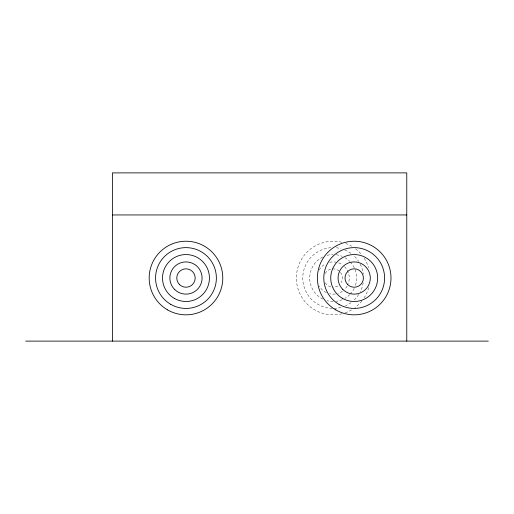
<?xml version="1.0" encoding="UTF-8"?>
<svg xmlns="http://www.w3.org/2000/svg" width="514" height="514" viewBox="0 0 514 514"><rect width="100%" height="100%" fill="white"/><g stroke="black" fill="none" stroke-linecap="round" stroke-linejoin="round"><path stroke-width="0.39" stroke-dasharray="2.57 1.93" d="M363.192 282.79A30.397 30.397 0 0 1 360.25 291.836M358.669 294.573A30.397 30.397 0 0 1 353.516 300.613M351.036 302.624A30.397 30.397 0 0 1 345.536 305.798M341.039 307.391A30.397 30.397 0 0 1 333.168 308.426M332.378 308.419A30.397 30.397 0 0 1 302.778 278.819A30.397 30.397 0 0 1 330.791 247.722M336.342 247.793A30.397 30.397 0 0 1 341.039 248.667M344.804 249.939A30.397 30.397 0 0 1 351.672 253.91M354.666 256.531A30.397 30.397 0 0 1 358.669 261.478M360.25 264.222A30.397 30.397 0 0 1 363.308 274.058M368.711 287.551A36.796 36.796 0 0 1 364.208 297.792M361.862 301.063A36.796 36.796 0 0 1 354.923 307.706M351.57 309.897A36.796 36.796 0 0 1 344.99 312.878M341.926 313.771A36.796 36.796 0 0 1 296.372 278.029A36.796 36.796 0 0 1 341.926 242.287M345.749 243.443A36.796 36.796 0 0 1 351.57 246.161M355.572 248.834A36.796 36.796 0 0 1 361.355 254.366M364.208 258.266A36.796 36.796 0 0 1 368.499 267.736M350.291 261.986A23.464 23.464 0 0 1 355.386 285.566M354.21 288.412A23.464 23.464 0 0 1 350.291 294.072M349.758 294.618A23.464 23.464 0 0 1 344.9 298.345M342.151 299.707A23.464 23.464 0 0 1 336.233 301.288M333.168 301.487A23.464 23.464 0 0 1 327.097 300.69M322.786 299.064A23.464 23.464 0 0 1 323.479 256.659M327.097 255.362A23.464 23.464 0 0 1 333.168 254.565M336.233 254.764A23.464 23.464 0 0 1 342.151 256.351M344.9 257.707A23.464 23.464 0 0 1 349.758 261.44M344.56 266.637A16.107 16.107 0 0 1 348.306 283.535M347.117 286.08A16.107 16.107 0 0 1 344.56 289.414M342.408 291.226A16.107 16.107 0 0 1 338.006 293.391M335.269 293.995A16.107 16.107 0 0 1 329.68 293.751M326.358 292.62A16.107 16.107 0 0 1 319.22 286.08M319.22 269.972A16.107 16.107 0 0 1 325.118 264.08M329.68 262.301A16.107 16.107 0 0 1 335.97 262.166M338.675 262.892A16.107 16.107 0 0 1 342.408 264.832M325.195 273.422A9.207 9.207 0 0 1 337.775 270.056A9.207 9.207 0 0 1 341.142 282.629M337.775 286.002A9.207 9.207 0 0 1 333.168 287.236M330.785 286.921A9.207 9.207 0 0 1 325.195 282.629"/><path stroke-width="0.77" d="M112.386 214.948L406.767 214.948M25.7 341.11L488.3 341.11M406.767 341.11L406.767 172.89L112.386 172.89L112.386 341.11M338.996 304.352A30.397 30.397 0 0 0 384.594 278.029A30.397 30.397 0 0 0 338.996 251.699A30.397 30.397 0 0 0 338.996 304.352M335.796 309.897A36.796 36.796 0 0 0 390.993 278.029A36.796 36.796 0 0 0 335.796 246.161A36.796 36.796 0 0 0 335.796 309.897M342.465 298.345A23.464 23.464 0 0 0 377.661 278.029A23.464 23.464 0 0 0 342.465 257.707A23.464 23.464 0 0 0 342.465 298.345M342.806 289.414A16.107 16.107 0 0 0 369.752 282.199A16.107 16.107 0 0 0 350.028 262.468A16.107 16.107 0 0 0 342.806 289.414M347.689 284.538A9.207 9.207 0 0 0 363.09 280.413A9.207 9.207 0 0 0 351.814 269.137A9.207 9.207 0 0 0 347.689 284.538M170.776 304.352A30.397 30.397 0 0 0 216.375 278.029A30.397 30.397 0 0 0 170.776 251.699A30.397 30.397 0 0 0 170.776 304.352M167.577 309.897A36.796 36.796 0 0 0 222.774 278.029A36.796 36.796 0 0 0 167.577 246.161A36.796 36.796 0 0 0 167.577 309.897M174.246 298.345A23.464 23.464 0 0 0 209.442 278.029A23.464 23.464 0 0 0 174.246 257.707A23.464 23.464 0 0 0 174.246 298.345M174.593 289.414A16.107 16.107 0 0 0 201.533 282.199A16.107 16.107 0 0 0 181.808 262.468A16.107 16.107 0 0 0 174.593 289.414M179.47 284.538A9.207 9.207 0 0 0 194.87 280.413A9.207 9.207 0 0 0 183.594 269.137A9.207 9.207 0 0 0 179.47 284.538"/></g></svg>
